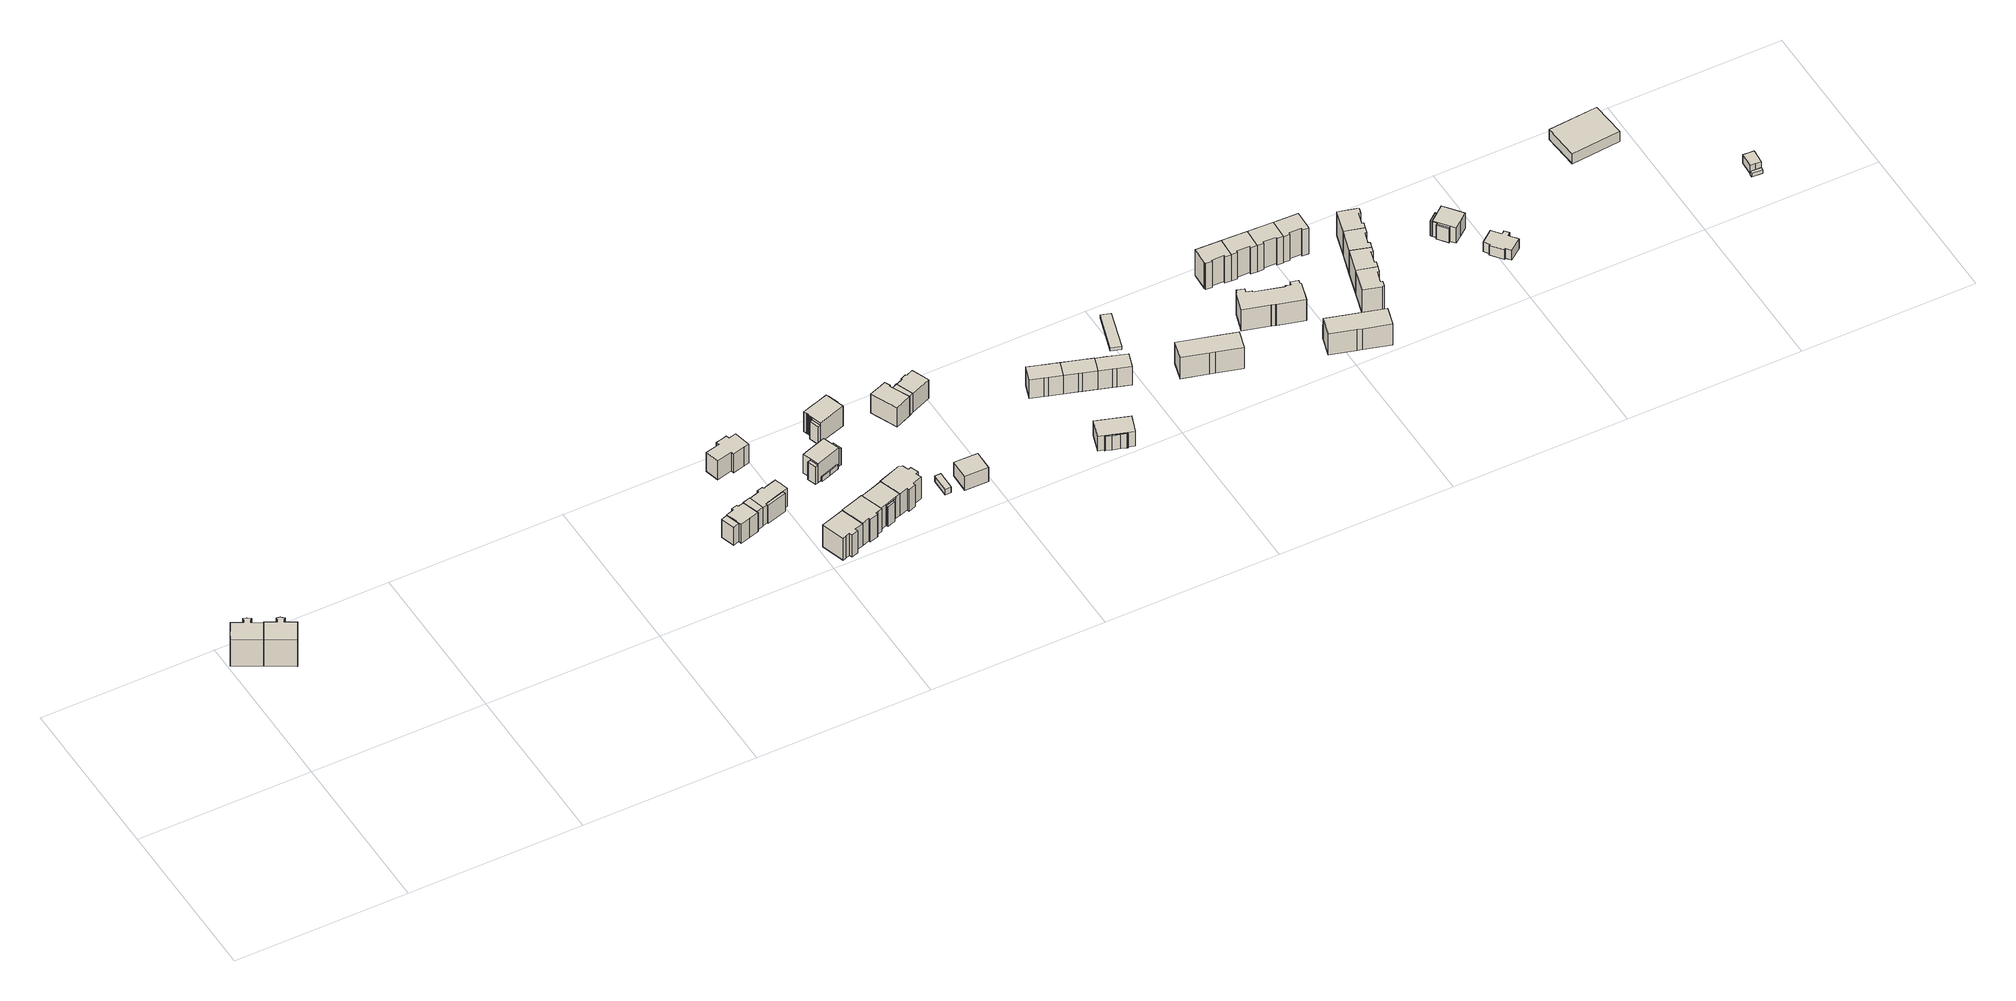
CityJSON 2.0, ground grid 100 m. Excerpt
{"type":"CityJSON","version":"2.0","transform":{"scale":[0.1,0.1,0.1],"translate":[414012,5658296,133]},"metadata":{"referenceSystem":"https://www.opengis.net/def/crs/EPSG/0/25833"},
"CityObjects":{
"building1":{"type":"Building","attributes":{"Dachtyp_tdc":"tdcFreeFormRoof","Gemeindeschluessel":14612000,"Dachneigung":1.43,"QualitaetDacherkennung":47,"Geometrietyp2DReferenz":"3000","measuredHeight":20.87,"function":"31001_9998","roofType":"5000"},"geometry":[{"type":"Solid","lod":"1","boundaries":[[[[0,1,2,3,4,5,6,7,8,9,10,11,12,13,14,15]],[[16,17,18,19,20,21,22,23,24,25,26,27,28,29,30,31]],[[15,17,16,0]],[[14,18,17,15]],[[13,19,18,14]],[[12,20,19,13]],[[11,21,20,12]],[[10,22,21,11]],[[9,23,22,10]],[[8,24,23,9]],[[7,25,24,8]],[[6,26,25,7]],[[5,27,26,6]],[[4,28,27,5]],[[3,29,28,4]],[[2,30,29,3]],[[1,31,30,2]],[[0,16,31,1]]]]}]},
"building2":{"type":"Building","attributes":{"Gemeindeschluessel":14612000,"Dachtyp_tdc":"tdcFreeFormRoof","Dachneigung":10.33,"QualitaetDacherkennung":29,"Geometrietyp2DReferenz":"3000","measuredHeight":21.63,"function":"31001_9998","roofType":"5000"},"geometry":[{"type":"Solid","lod":"1","boundaries":[[[[32,33,34,35,36,37,38,39,40,41,42,43,44]],[[45,46,47,48,49,30,29,26,50,51,52,53,54]],[[44,46,45,32]],[[43,47,46,44]],[[42,48,47,43]],[[41,49,48,42]],[[40,30,49,41]],[[39,29,30,40]],[[38,26,29,39]],[[37,50,26,38]],[[36,51,50,37]],[[35,52,51,36]],[[34,53,52,35]],[[33,54,53,34]],[[32,45,54,33]]]]}]},
"building3":{"type":"Building","attributes":{"Gemeindeschluessel":14612000,"Geometrietyp2DReferenz":"3000","function":"31001_9998","roofType":"9999"},"children":["building3-1","building3-2","building3-3"]},
"building3-1":{"type":"BuildingPart","attributes":{"Dachtyp_tdc":"tdcHipRoof","Dachneigung":38.63,"QualitaetDacherkennung":33,"Geometrietyp2DReferenz":"3000","measuredHeight":13.67,"roofType":"3200"},"parents":["building3"],"geometry":[{"type":"Solid","lod":"1","boundaries":[[[[55,56,57,58]],[[59,60,61,62]],[[58,60,59,55]],[[57,61,60,58]],[[56,62,61,57]],[[55,59,62,56]]]]}]},
"building3-2":{"type":"BuildingPart","attributes":{"Dachtyp_tdc":"tdcGableRoof","Dachneigung":40.17,"QualitaetDacherkennung":75,"Geometrietyp2DReferenz":"3000","measuredHeight":15.48,"roofType":"3100"},"parents":["building3"],"geometry":[{"type":"Solid","lod":"1","boundaries":[[[[63,64,65,66]],[[67,68,69,70]],[[66,68,67,63]],[[65,69,68,66]],[[64,70,69,65]],[[63,67,70,64]]]]}]},
"building3-3":{"type":"BuildingPart","attributes":{"Dachtyp_tdc":"tdcGableRoof","Dachneigung":40.3,"QualitaetDacherkennung":52,"Geometrietyp2DReferenz":"3000","measuredHeight":15.83,"roofType":"3100"},"parents":["building3"],"geometry":[{"type":"Solid","lod":"1","boundaries":[[[[71,72,73,74,75,76,77,78,79,80,81,82,83]],[[84,85,86,68,87,67,88,89,90,61,91,60,92]],[[83,85,84,71]],[[82,86,85,83]],[[81,68,86,82]],[[80,87,68,81]],[[79,67,87,80]],[[78,88,67,79]],[[77,89,88,78]],[[76,90,89,77]],[[75,61,90,76]],[[74,91,61,75]],[[73,60,91,74]],[[72,92,60,73]],[[71,84,92,72]]]]}]},
"building4":{"type":"Building","attributes":{"Gemeindeschluessel":14612000,"Geometrietyp2DReferenz":"3000","function":"31001_9998","roofType":"9999"},"children":["building4-1","building4-2"]},
"building4-1":{"type":"BuildingPart","attributes":{"Dachtyp_tdc":"tdcHipAndGableRoof","Dachneigung":40.16,"QualitaetDacherkennung":53,"Geometrietyp2DReferenz":"3000","measuredHeight":14.98,"roofType":"5000"},"parents":["building4"],"geometry":[{"type":"Solid","lod":"1","boundaries":[[[[93,94,95,96,97,98,99,100,101,102,103,104,105,106,107,108,109]],[[110,111,112,113,114,115,116,117,118,119,120,121,122,123,124,125,126]],[[109,111,110,93]],[[108,112,111,109]],[[107,113,112,108]],[[106,114,113,107]],[[105,115,114,106]],[[104,116,115,105]],[[103,117,116,104]],[[102,118,117,103]],[[101,119,118,102]],[[100,120,119,101]],[[99,121,120,100]],[[98,122,121,99]],[[97,123,122,98]],[[96,124,123,97]],[[95,125,124,96]],[[94,126,125,95]],[[93,110,126,94]]]]}]},
"building4-2":{"type":"BuildingPart","attributes":{"Dachtyp_tdc":"tdcFreeFormRoof","Dachneigung":75.96,"QualitaetDacherkennung":19,"Geometrietyp2DReferenz":"3000","measuredHeight":14.41,"roofType":"5000"},"parents":["building4"],"geometry":[{"type":"Solid","lod":"1","boundaries":[[[[95,94,127,128]],[[125,129,130,126]],[[128,129,125,95]],[[127,130,129,128]],[[94,126,130,127]],[[95,125,126,94]]]]}]},
"building5":{"type":"Building","attributes":{"Dachtyp_tdc":"tdcFreeFormRoof","Gemeindeschluessel":14612000,"Dachneigung":41.28,"QualitaetDacherkennung":64,"Geometrietyp2DReferenz":"3000","measuredHeight":15.31,"function":"31001_9998","roofType":"5000"},"geometry":[{"type":"Solid","lod":"1","boundaries":[[[[131,132,133,134,135,136,137,138,139,140,141,142]],[[143,144,145,146,147,148,149,150,151,152,153,154]],[[142,144,143,131]],[[141,145,144,142]],[[140,146,145,141]],[[139,147,146,140]],[[138,148,147,139]],[[137,149,148,138]],[[136,150,149,137]],[[135,151,150,136]],[[134,152,151,135]],[[133,153,152,134]],[[132,154,153,133]],[[131,143,154,132]]]]}]},
"building6":{"type":"Building","attributes":{"Dachtyp_tdc":"tdcFreeFormRoof","Gemeindeschluessel":14612000,"Dachneigung":29.14,"QualitaetDacherkennung":58,"Geometrietyp2DReferenz":"3000","measuredHeight":17.86,"function":"31001_9998","roofType":"5000"},"geometry":[{"type":"Solid","lod":"1","boundaries":[[[[155,156,157,158,159,160,161,162,163,164]],[[165,166,167,168,169,170,171,172,173,174]],[[164,166,165,155]],[[163,167,166,164]],[[162,168,167,163]],[[161,169,168,162]],[[160,170,169,161]],[[159,171,170,160]],[[158,172,171,159]],[[157,173,172,158]],[[156,174,173,157]],[[155,165,174,156]]]]}]},
"building7":{"type":"Building","attributes":{"Dachtyp_tdc":"tdcFreeFormRoof","Gemeindeschluessel":14612000,"Dachneigung":3.54,"QualitaetDacherkennung":44,"Geometrietyp2DReferenz":"3000","measuredHeight":17.5,"function":"31001_9998","roofType":"5000"},"geometry":[{"type":"Solid","lod":"1","boundaries":[[[[175,176,177,178,179,180,181,182,183,184,185,186,187]],[[188,189,190,191,192,193,194,195,196,197,198,199,200]],[[187,189,188,175]],[[186,190,189,187]],[[185,191,190,186]],[[184,192,191,185]],[[183,193,192,184]],[[182,194,193,183]],[[181,195,194,182]],[[180,196,195,181]],[[179,197,196,180]],[[178,198,197,179]],[[177,199,198,178]],[[176,200,199,177]],[[175,188,200,176]]]]}]},
"building8":{"type":"Building","attributes":{"Gemeindeschluessel":14612000,"Geometrietyp2DReferenz":"3000","function":"31001_9998","roofType":"9999"},"children":["building8-1","building8-2"]},
"building8-1":{"type":"BuildingPart","attributes":{"Dachtyp_tdc":"tdcPolyFlatRoof","Dachneigung":22.43,"QualitaetDacherkennung":45,"Geometrietyp2DReferenz":"3000","measuredHeight":14.14,"roofType":"2100"},"parents":["building8"],"geometry":[{"type":"Solid","lod":"1","boundaries":[[[[201,202,203,204,205,206]],[[207,208,209,210,211,212]],[[205,208,207,206]],[[204,209,208,205]],[[203,210,209,204]],[[202,211,210,203]],[[201,212,211,202]],[[206,207,212,201]]]]}]},
"building8-2":{"type":"BuildingPart","attributes":{"Dachtyp_tdc":"tdcGableRoof","Dachneigung":31.18,"QualitaetDacherkennung":69,"Geometrietyp2DReferenz":"3000","measuredHeight":17.02,"roofType":"3100"},"parents":["building8"],"geometry":[{"type":"Solid","lod":"1","boundaries":[[[[213,214,215,216,217,218,219,220,221,222]],[[208,207,223,224,225,226,227,228,229,209]],[[222,207,208,213]],[[221,223,207,222]],[[220,224,223,221]],[[219,225,224,220]],[[218,226,225,219]],[[217,227,226,218]],[[216,228,227,217]],[[215,229,228,216]],[[214,209,229,215]],[[213,208,209,214]]]]}]},
"building9":{"type":"Building","attributes":{"Gemeindeschluessel":14612000,"Geometrietyp2DReferenz":"3000","function":"31001_9998","roofType":"9999"},"children":["building9-1","building9-2","building9-3","building9-4","building9-5"]},
"building9-1":{"type":"BuildingPart","attributes":{"Dachtyp_tdc":"tdcHipRoof","Dachneigung":39.83,"QualitaetDacherkennung":66,"Geometrietyp2DReferenz":"3000","measuredHeight":15.08,"roofType":"3200"},"parents":["building9"],"geometry":[{"type":"Solid","lod":"1","boundaries":[[[[230,231,232,233,234,235,236,237,238]],[[239,240,241,242,243,244,245,246,247]],[[238,240,239,230]],[[237,241,240,238]],[[236,242,241,237]],[[235,243,242,236]],[[234,244,243,235]],[[233,245,244,234]],[[232,246,245,233]],[[231,247,246,232]],[[230,239,247,231]]]]}]},
"building9-2":{"type":"BuildingPart","attributes":{"Dachtyp_tdc":"tdcGableRoof","Dachneigung":37.74,"QualitaetDacherkennung":43,"Geometrietyp2DReferenz":"3000","measuredHeight":12.99,"roofType":"3100"},"parents":["building9"],"geometry":[{"type":"Solid","lod":"1","boundaries":[[[[248,249,250,251,252,253]],[[254,242,255,256,257,243]],[[253,242,254,248]],[[252,255,242,253]],[[251,256,255,252]],[[250,257,256,251]],[[249,243,257,250]],[[248,254,243,249]]]]}]},
"building9-3":{"type":"BuildingPart","attributes":{"Dachtyp_tdc":"tdcFreeFormRoof","Dachneigung":72.85,"QualitaetDacherkennung":16,"Geometrietyp2DReferenz":"3000","measuredHeight":11.17,"roofType":"5000"},"parents":["building9"],"geometry":[{"type":"Solid","lod":"1","boundaries":[[[[258,259,260,261,262]],[[263,264,265,239,247]],[[262,263,247,258]],[[261,264,263,262]],[[260,265,264,261]],[[259,239,265,260]],[[258,247,239,259]]]]}]},
"building9-4":{"type":"BuildingPart","attributes":{"Dachtyp_tdc":"tdcPolyFlatRoof","Dachneigung":0,"QualitaetDacherkennung":0,"Geometrietyp2DReferenz":"3000","measuredHeight":3.04,"roofType":"9999"},"parents":["building9"],"geometry":[{"type":"Solid","lod":"1","boundaries":[[[[266,267,268,269,270,271]],[[243,272,273,274,275,276]],[[271,243,276,266]],[[270,272,243,271]],[[269,273,272,270]],[[268,274,273,269]],[[267,275,274,268]],[[266,276,275,267]]]]}]},
"building9-5":{"type":"BuildingPart","attributes":{"Dachtyp_tdc":"tdcPolyFlatRoof","Dachneigung":38.63,"QualitaetDacherkennung":34,"Geometrietyp2DReferenz":"3000","measuredHeight":13.8,"roofType":"2100"},"parents":["building9"],"geometry":[{"type":"Solid","lod":"1","boundaries":[[[[277,278,279,280,281]],[[282,245,244,276,283]],[[281,245,282,277]],[[280,244,245,281]],[[279,276,244,280]],[[278,283,276,279]],[[277,282,283,278]]]]}]},
"building10":{"type":"Building","attributes":{"Dachtyp_tdc":"tdcFreeFormRoof","Gemeindeschluessel":14612000,"Dachneigung":30.79,"QualitaetDacherkennung":54,"Geometrietyp2DReferenz":"3000","measuredHeight":17.57,"function":"31001_9998","roofType":"5000"},"geometry":[{"type":"Solid","lod":"1","boundaries":[[[[284,285,286,287,288,289,290,291,292,293,294,295,296,297]],[[298,299,300,301,302,303,304,305,306,307,308,309,310,311]],[[297,299,298,284]],[[296,300,299,297]],[[295,301,300,296]],[[294,302,301,295]],[[293,303,302,294]],[[292,304,303,293]],[[291,305,304,292]],[[290,306,305,291]],[[289,307,306,290]],[[288,308,307,289]],[[287,309,308,288]],[[286,310,309,287]],[[285,311,310,286]],[[284,298,311,285]]]]}]},
"building11":{"type":"Building","attributes":{"Gemeindeschluessel":14612000,"Geometrietyp2DReferenz":"3000","function":"31001_9998","roofType":"9999"},"children":["building11-1","building11-2","building11-3"]},
"building11-1":{"type":"BuildingPart","attributes":{"Dachtyp_tdc":"tdcHipRoof","Dachneigung":40.95,"QualitaetDacherkennung":62,"Geometrietyp2DReferenz":"3000","measuredHeight":16.33,"roofType":"3200"},"parents":["building11"],"geometry":[{"type":"Solid","lod":"1","boundaries":[[[[312,313,314,315,316,317,318,319,320,321,322,323,324,325,326]],[[327,328,329,330,331,332,333,334,335,336,337,338,339,340,341]],[[325,328,327,326]],[[324,329,328,325]],[[323,330,329,324]],[[322,331,330,323]],[[321,332,331,322]],[[320,333,332,321]],[[319,334,333,320]],[[318,335,334,319]],[[317,336,335,318]],[[316,337,336,317]],[[315,338,337,316]],[[314,339,338,315]],[[313,340,339,314]],[[312,341,340,313]],[[326,327,341,312]]]]}]},
"building11-2":{"type":"BuildingPart","attributes":{"Dachtyp_tdc":"tdcPolyFlatRoof","Dachneigung":38.56,"QualitaetDacherkennung":38,"Geometrietyp2DReferenz":"3000","measuredHeight":12.92,"roofType":"2100"},"parents":["building11"],"geometry":[{"type":"Solid","lod":"1","boundaries":[[[[342,343,344,345,346]],[[347,348,349,331,330]],[[346,348,347,342]],[[345,349,348,346]],[[344,331,349,345]],[[343,330,331,344]],[[342,347,330,343]]]]}]},
"building11-3":{"type":"BuildingPart","attributes":{"Dachtyp_tdc":"tdcFreeFormRoof","Dachneigung":59.11,"QualitaetDacherkennung":22,"Geometrietyp2DReferenz":"3000","measuredHeight":13.01,"roofType":"5000"},"parents":["building11"],"geometry":[{"type":"Solid","lod":"1","boundaries":[[[[350,351,352,353]],[[354,355,328,327]],[[353,355,354,350]],[[352,328,355,353]],[[351,327,328,352]],[[350,354,327,351]]]]}]},
"building12":{"type":"Building","attributes":{"Dachtyp_tdc":"tdcPolyFlatRoof","Gemeindeschluessel":14612000,"Dachneigung":3.14,"QualitaetDacherkennung":86,"Geometrietyp2DReferenz":"3000","measuredHeight":4.08,"function":"31001_9998","roofType":"2100"},"geometry":[{"type":"Solid","lod":"1","boundaries":[[[[356,357,358,359]],[[360,361,362,363]],[[359,361,360,356]],[[358,362,361,359]],[[357,363,362,358]],[[356,360,363,357]]]]}]},
"building13":{"type":"Building","attributes":{"Dachtyp_tdc":"tdcHipAndGableRoof","Gemeindeschluessel":14612000,"Dachneigung":30.32,"QualitaetDacherkennung":52,"Geometrietyp2DReferenz":"3000","measuredHeight":11.58,"function":"31001_9998","roofType":"5000"},"geometry":[{"type":"Solid","lod":"1","boundaries":[[[[364,365,366,367]],[[368,369,370,371]],[[367,369,368,364]],[[366,370,369,367]],[[365,371,370,366]],[[364,368,371,365]]]]}]},
"building14":{"type":"Building","attributes":{"Gemeindeschluessel":14612000,"Geometrietyp2DReferenz":"3000","function":"31001_9998","roofType":"9999"},"children":["building14-1","building14-2"]},
"building14-1":{"type":"BuildingPart","attributes":{"Dachtyp_tdc":"tdcHipAndGableRoof","Dachneigung":44.22,"QualitaetDacherkennung":65,"Geometrietyp2DReferenz":"3000","measuredHeight":16.03,"roofType":"5000"},"parents":["building14"],"geometry":[{"type":"Solid","lod":"1","boundaries":[[[[372,373,374,375,376,377,378,379,380]],[[381,382,383,384,385,386,387,388,389]],[[380,382,381,372]],[[379,383,382,380]],[[378,384,383,379]],[[377,385,384,378]],[[376,386,385,377]],[[375,387,386,376]],[[374,388,387,375]],[[373,389,388,374]],[[372,381,389,373]]]]}]},
"building14-2":{"type":"BuildingPart","attributes":{"Dachtyp_tdc":"tdcGableRoof","Dachneigung":44.18,"QualitaetDacherkennung":65,"Geometrietyp2DReferenz":"3000","measuredHeight":16.02,"roofType":"3100"},"parents":["building14"],"geometry":[{"type":"Solid","lod":"1","boundaries":[[[[377,376,390,391]],[[385,392,393,386]],[[391,392,385,377]],[[390,393,392,391]],[[376,386,393,390]],[[377,385,386,376]]]]}]},
"building15":{"type":"Building","attributes":{"Dachtyp_tdc":"tdcGableRoof","Gemeindeschluessel":14612000,"Dachneigung":44.19,"QualitaetDacherkennung":74,"Geometrietyp2DReferenz":"3000","measuredHeight":16.02,"function":"31001_9998","roofType":"3100"},"geometry":[{"type":"Solid","lod":"1","boundaries":[[[[394,395,396,397,398,399,400,401,402,403,404]],[[405,392,406,407,408,409,410,411,412,413,393]],[[404,392,405,394]],[[403,406,392,404]],[[402,407,406,403]],[[401,408,407,402]],[[400,409,408,401]],[[399,410,409,400]],[[398,411,410,399]],[[397,412,411,398]],[[396,413,412,397]],[[395,393,413,396]],[[394,405,393,395]]]]}]},
"building16":{"type":"Building","attributes":{"Gemeindeschluessel":14612000,"Geometrietyp2DReferenz":"3000","function":"31001_9998","roofType":"9999"},"children":["building16-1","building16-2"]},
"building16-1":{"type":"BuildingPart","attributes":{"Dachtyp_tdc":"tdcGableRoof","Dachneigung":22.39,"QualitaetDacherkennung":11,"Geometrietyp2DReferenz":"3000","measuredHeight":11.38,"roofType":"3100"},"parents":["building16"],"geometry":[{"type":"Solid","lod":"1","boundaries":[[[[414,415,416,417,418,419,420,421]],[[422,423,424,425,426,427,428,429]],[[421,423,422,414]],[[420,424,423,421]],[[419,425,424,420]],[[418,426,425,419]],[[417,427,426,418]],[[416,428,427,417]],[[415,429,428,416]],[[414,422,429,415]]]]}]},
"building16-2":{"type":"BuildingPart","attributes":{"Dachtyp_tdc":"tdcFreeFormRoof","Dachneigung":42.55,"QualitaetDacherkennung":51,"Geometrietyp2DReferenz":"3000","measuredHeight":12.83,"roofType":"5000"},"parents":["building16"],"geometry":[{"type":"Solid","lod":"1","boundaries":[[[[430,431,432,433,434,435,436]],[[422,437,438,439,440,441,423]],[[436,437,422,430]],[[435,438,437,436]],[[434,439,438,435]],[[433,440,439,434]],[[432,441,440,433]],[[431,423,441,432]],[[430,422,423,431]]]]}]},
"building17":{"type":"Building","attributes":{"Gemeindeschluessel":14612000,"Geometrietyp2DReferenz":"3000","function":"31001_9998","roofType":"9999"},"children":["building17-1","building17-2"]},
"building17-1":{"type":"BuildingPart","attributes":{"Dachtyp_tdc":"tdcPolyFlatRoof","Dachneigung":49,"QualitaetDacherkennung":34,"Geometrietyp2DReferenz":"3000","measuredHeight":11.36,"roofType":"2100"},"parents":["building17"],"geometry":[{"type":"Solid","lod":"1","boundaries":[[[[442,443,444,445]],[[446,447,448,449]],[[445,447,446,442]],[[444,448,447,445]],[[443,449,448,444]],[[442,446,449,443]]]]}]},
"building17-2":{"type":"BuildingPart","attributes":{"Dachtyp_tdc":"tdcHipAndGableRoof","Dachneigung":36.97,"QualitaetDacherkennung":77,"Geometrietyp2DReferenz":"3000","measuredHeight":14.75,"roofType":"5000"},"parents":["building17"],"geometry":[{"type":"Solid","lod":"1","boundaries":[[[[450,451,452,453,454,455,456,457,458,459]],[[460,461,462,463,464,465,466,467,446,449]],[[459,461,460,450]],[[458,462,461,459]],[[457,463,462,458]],[[456,464,463,457]],[[455,465,464,456]],[[454,466,465,455]],[[453,467,466,454]],[[452,446,467,453]],[[451,449,446,452]],[[450,460,449,451]]]]}]},
"building18":{"type":"Building","attributes":{"Gemeindeschluessel":14612000,"Geometrietyp2DReferenz":"3000","function":"31001_9998","roofType":"9999"},"children":["building18-1","building18-2"]},
"building18-1":{"type":"BuildingPart","attributes":{"Dachtyp_tdc":"tdcGableRoof","Dachneigung":37.06,"QualitaetDacherkennung":79,"Geometrietyp2DReferenz":"3000","measuredHeight":14.6,"roofType":"3100"},"parents":["building18"],"geometry":[{"type":"Solid","lod":"1","boundaries":[[[[468,469,470,471,472,473,474,475,459,458,457]],[[476,477,478,479,480,481,482,483,484,485,486]],[[457,477,476,468]],[[458,478,477,457]],[[459,479,478,458]],[[475,480,479,459]],[[474,481,480,475]],[[473,482,481,474]],[[472,483,482,473]],[[471,484,483,472]],[[470,485,484,471]],[[469,486,485,470]],[[468,476,486,469]]]]}]},
"building18-2":{"type":"BuildingPart","attributes":{"Dachtyp_tdc":"tdcPolyFlatRoof","Dachneigung":53.99,"QualitaetDacherkennung":36,"Geometrietyp2DReferenz":"3000","measuredHeight":11.24,"roofType":"2100"},"parents":["building18"],"geometry":[{"type":"Solid","lod":"1","boundaries":[[[[487,488,489,490]],[[480,491,492,481]],[[490,491,480,487]],[[489,492,491,490]],[[488,481,492,489]],[[487,480,481,488]]]]}]},
"building19":{"type":"Building","attributes":{"Gemeindeschluessel":14612000,"Geometrietyp2DReferenz":"3000","function":"31001_9998","roofType":"9999"},"children":["building19-1","building19-2"]},
"building19-1":{"type":"BuildingPart","attributes":{"Dachtyp_tdc":"tdcFreeFormRoof","Dachneigung":61.97,"QualitaetDacherkennung":13,"Geometrietyp2DReferenz":"3000","measuredHeight":11.02,"roofType":"5000"},"parents":["building19"],"geometry":[{"type":"Solid","lod":"1","boundaries":[[[[493,494,495,496]],[[497,498,499,500]],[[496,498,497,493]],[[495,499,498,496]],[[494,500,499,495]],[[493,497,500,494]]]]}]},
"building19-2":{"type":"BuildingPart","attributes":{"Dachtyp_tdc":"tdcHipAndGableRoof","Dachneigung":36.85,"QualitaetDacherkennung":80,"Geometrietyp2DReferenz":"3000","measuredHeight":14.6,"roofType":"5000"},"parents":["building19"],"geometry":[{"type":"Solid","lod":"1","boundaries":[[[[501,502,503,504,505,506,507,508,509]],[[485,510,483,500,499,511,512,513,514]],[[509,510,485,501]],[[508,483,510,509]],[[507,500,483,508]],[[506,499,500,507]],[[505,511,499,506]],[[504,512,511,505]],[[503,513,512,504]],[[502,514,513,503]],[[501,485,514,502]]]]}]},
"building20":{"type":"Building","attributes":{"Dachtyp_tdc":"tdcPolyFlatRoof","Gemeindeschluessel":14612000,"Dachneigung":2.75,"QualitaetDacherkennung":44,"Geometrietyp2DReferenz":"3000","measuredHeight":2.29,"function":"31001_2463","roofType":"2100"},"geometry":[{"type":"Solid","lod":"1","boundaries":[[[[515,516,517,518]],[[519,520,521,522]],[[518,520,519,515]],[[517,521,520,518]],[[516,522,521,517]],[[515,519,522,516]]]]}]},
"building21":{"type":"Building","attributes":{"Gemeindeschluessel":14612000,"Geometrietyp2DReferenz":"3000","function":"31001_9998","roofType":"9999"},"children":["building21-1","building21-2","building21-3","building21-4"]},
"building21-1":{"type":"BuildingPart","attributes":{"Dachtyp_tdc":"tdcHipRoof","Dachneigung":45.8,"QualitaetDacherkennung":70,"Geometrietyp2DReferenz":"3000","measuredHeight":17.86,"roofType":"3200"},"parents":["building21"],"geometry":[{"type":"Solid","lod":"1","boundaries":[[[[523,524,525,526,527,528,529,530]],[[531,532,533,534,535,536,537,538]],[[530,532,531,523]],[[529,533,532,530]],[[528,534,533,529]],[[527,535,534,528]],[[526,536,535,527]],[[525,537,536,526]],[[524,538,537,525]],[[523,531,538,524]]]]}]},
"building21-2":{"type":"BuildingPart","attributes":{"Dachtyp_tdc":"tdcPolyFlatRoof","Dachneigung":14.43,"QualitaetDacherkennung":35,"Geometrietyp2DReferenz":"3000","measuredHeight":11.01,"roofType":"2100"},"parents":["building21"],"geometry":[{"type":"Solid","lod":"1","boundaries":[[[[539,540,541,542]],[[543,544,545,546]],[[542,544,543,539]],[[541,545,544,542]],[[540,546,545,541]],[[539,543,546,540]]]]}]},
"building21-3":{"type":"BuildingPart","attributes":{"Dachtyp_tdc":"tdcFreeFormRoof","Dachneigung":23.33,"QualitaetDacherkennung":11,"Geometrietyp2DReferenz":"3000","measuredHeight":12.37,"roofType":"5000"},"parents":["building21"],"geometry":[{"type":"Solid","lod":"1","boundaries":[[[[547,548,549,550,551,552]],[[544,543,553,535,534,554]],[[551,543,544,552]],[[550,553,543,551]],[[549,535,553,550]],[[548,534,535,549]],[[547,554,534,548]],[[552,544,554,547]]]]}]},
"building21-4":{"type":"BuildingPart","attributes":{"Dachtyp_tdc":"tdcPolyFlatRoof","Dachneigung":35.18,"QualitaetDacherkennung":33,"Geometrietyp2DReferenz":"3000","measuredHeight":12.4,"roofType":"2100"},"parents":["building21"],"geometry":[{"type":"Solid","lod":"1","boundaries":[[[[555,556,557,558,559,560,561,562]],[[532,563,564,565,566,567,568,533]],[[562,563,532,555]],[[561,564,563,562]],[[560,565,564,561]],[[559,566,565,560]],[[558,567,566,559]],[[557,568,567,558]],[[556,533,568,557]],[[555,532,533,556]]]]}]},
"building22":{"type":"Building","attributes":{"Dachtyp_tdc":"tdcPolyFlatRoof","Gemeindeschluessel":14612000,"Dachneigung":2.85,"QualitaetDacherkennung":55,"Geometrietyp2DReferenz":"3000","measuredHeight":18.57,"function":"31001_9998","roofType":"2100"},"geometry":[{"type":"Solid","lod":"1","boundaries":[[[[569,570,571,572,573,574,575,576,577,578,579,580]],[[581,582,583,584,585,586,587,588,589,590,591,592]],[[580,582,581,569]],[[579,583,582,580]],[[578,584,583,579]],[[577,585,584,578]],[[576,586,585,577]],[[575,587,586,576]],[[574,588,587,575]],[[573,589,588,574]],[[572,590,589,573]],[[571,591,590,572]],[[570,592,591,571]],[[569,581,592,570]]]]}]},
"building23":{"type":"Building","attributes":{"Dachtyp_tdc":"tdcFreeFormRoof","Gemeindeschluessel":14612000,"Dachneigung":52.21,"QualitaetDacherkennung":18,"Geometrietyp2DReferenz":"3000","measuredHeight":18.33,"function":"31001_9998","roofType":"5000"},"geometry":[{"type":"Solid","lod":"1","boundaries":[[[[593,594,595,596,597,598,599,600,601,602,603,604,605,606,607,608,609,610,611,612]],[[613,614,615,616,617,618,619,620,621,622,623,624,625,626,627,628,629,630,631,632]],[[612,614,613,593]],[[611,615,614,612]],[[610,616,615,611]],[[609,617,616,610]],[[608,618,617,609]],[[607,619,618,608]],[[606,620,619,607]],[[605,621,620,606]],[[604,622,621,605]],[[603,623,622,604]],[[602,624,623,603]],[[601,625,624,602]],[[600,626,625,601]],[[599,627,626,600]],[[598,628,627,599]],[[597,629,628,598]],[[596,630,629,597]],[[595,631,630,596]],[[594,632,631,595]],[[593,613,632,594]]]]}]},
"building24":{"type":"Building","attributes":{"Dachtyp_tdc":"tdcPolyFlatRoof","Gemeindeschluessel":14612000,"Dachneigung":2.94,"QualitaetDacherkennung":62,"Geometrietyp2DReferenz":"3000","measuredHeight":18.6,"function":"31001_9998","roofType":"2100"},"geometry":[{"type":"Solid","lod":"1","boundaries":[[[[633,634,635,636,637,638,639,640,641,642]],[[643,644,645,646,647,648,649,650,651,652]],[[642,644,643,633]],[[641,645,644,642]],[[640,646,645,641]],[[639,647,646,640]],[[638,648,647,639]],[[637,649,648,638]],[[636,650,649,637]],[[635,651,650,636]],[[634,652,651,635]],[[633,643,652,634]]]]}]},
"building25":{"type":"Building","attributes":{"Gemeindeschluessel":14612000,"Geometrietyp2DReferenz":"3000","function":"31001_9998","roofType":"9999"},"children":["building25-1","building25-2","building25-3"]},
"building25-1":{"type":"BuildingPart","attributes":{"Dachtyp_tdc":"tdcHipRoof","Dachneigung":48.74,"QualitaetDacherkennung":72,"Geometrietyp2DReferenz":"3000","measuredHeight":17.8,"roofType":"3200"},"parents":["building25"],"geometry":[{"type":"Solid","lod":"1","boundaries":[[[[653,654,655,656,657,658,659,660]],[[661,662,663,664,665,666,667,668]],[[660,662,661,653]],[[659,663,662,660]],[[658,664,663,659]],[[657,665,664,658]],[[656,666,665,657]],[[655,667,666,656]],[[654,668,667,655]],[[653,661,668,654]]]]}]},
"building25-2":{"type":"BuildingPart","attributes":{"Dachtyp_tdc":"tdcFreeFormRoof","Dachneigung":50.6,"QualitaetDacherkennung":8,"Geometrietyp2DReferenz":"3000","measuredHeight":12.15,"roofType":"5000"},"parents":["building25"],"geometry":[{"type":"Solid","lod":"1","boundaries":[[[[669,670,671,672,673,674,675,676]],[[677,678,679,680,681,682,664,663]],[[676,678,677,669]],[[675,679,678,676]],[[674,680,679,675]],[[673,681,680,674]],[[672,682,681,673]],[[671,664,682,672]],[[670,663,664,671]],[[669,677,663,670]]]]}]},
"building25-3":{"type":"BuildingPart","attributes":{"Dachtyp_tdc":"tdcFreeFormRoof","Dachneigung":66.6,"QualitaetDacherkennung":22,"Geometrietyp2DReferenz":"3000","measuredHeight":10.73,"roofType":"5000"},"parents":["building25"],"geometry":[{"type":"Solid","lod":"1","boundaries":[[[[683,684,685,686,687,688,689,690]],[[662,661,691,692,693,694,695,696]],[[690,661,662,683]],[[689,691,661,690]],[[688,692,691,689]],[[687,693,692,688]],[[686,694,693,687]],[[685,695,694,686]],[[684,696,695,685]],[[683,662,696,684]]]]}]},
"building26":{"type":"Building","attributes":{"Dachtyp_tdc":"tdcPolyFlatRoof","Gemeindeschluessel":14612000,"Dachneigung":2.92,"QualitaetDacherkennung":63,"Geometrietyp2DReferenz":"3000","measuredHeight":18.6,"function":"31001_9998","roofType":"2100"},"geometry":[{"type":"Solid","lod":"1","boundaries":[[[[697,698,699,700,701,635,634,633,702,703]],[[704,705,706,643,652,651,707,708,709,710]],[[703,705,704,697]],[[702,706,705,703]],[[633,643,706,702]],[[634,652,643,633]],[[635,651,652,634]],[[701,707,651,635]],[[700,708,707,701]],[[699,709,708,700]],[[698,710,709,699]],[[697,704,710,698]]]]}]},
"building27":{"type":"Building","attributes":{"Dachtyp_tdc":"tdcPolyFlatRoof","Gemeindeschluessel":14612000,"Dachneigung":2.96,"QualitaetDacherkennung":57,"Geometrietyp2DReferenz":"3000","measuredHeight":18.59,"function":"31001_9998","roofType":"2100"},"geometry":[{"type":"Solid","lod":"1","boundaries":[[[[711,712,713,714,715,716,717,718,719,720,721]],[[722,723,724,725,726,727,728,729,730,731,732]],[[721,723,722,711]],[[720,724,723,721]],[[719,725,724,720]],[[718,726,725,719]],[[717,727,726,718]],[[716,728,727,717]],[[715,729,728,716]],[[714,730,729,715]],[[713,731,730,714]],[[712,732,731,713]],[[711,722,732,712]]]]}]},
"building28":{"type":"Building","attributes":{"Dachtyp_tdc":"tdcPolyFlatRoof","Gemeindeschluessel":14612000,"Dachneigung":0,"QualitaetDacherkennung":74,"Geometrietyp2DReferenz":"3000","measuredHeight":16.59,"function":"31001_9998","roofType":"1000"},"geometry":[{"type":"Solid","lod":"1","boundaries":[[[[733,734,735,736,737,738,739,740,741,742,743]],[[744,745,746,747,748,749,750,751,752,753,754]],[[743,745,744,733]],[[742,746,745,743]],[[741,747,746,742]],[[740,748,747,741]],[[739,749,748,740]],[[738,750,749,739]],[[737,751,750,738]],[[736,752,751,737]],[[735,753,752,736]],[[734,754,753,735]],[[733,744,754,734]]]]}]},
"building29":{"type":"Building","attributes":{"Dachtyp_tdc":"tdcPolyFlatRoof","Gemeindeschluessel":14612000,"Dachneigung":0,"QualitaetDacherkennung":79,"Geometrietyp2DReferenz":"3000","measuredHeight":16.67,"function":"31001_9998","roofType":"1000"},"geometry":[{"type":"Solid","lod":"1","boundaries":[[[[755,756,757,735,734,733,758,759,760,761]],[[762,763,764,765,766,767,768,769,770,771]],[[761,763,762,755]],[[760,764,763,761]],[[759,765,764,760]],[[758,766,765,759]],[[733,767,766,758]],[[734,768,767,733]],[[735,769,768,734]],[[757,770,769,735]],[[756,771,770,757]],[[755,762,771,756]]]]}]},
"building30":{"type":"Building","attributes":{"Dachtyp_tdc":"tdcPolyFlatRoof","Gemeindeschluessel":14612000,"Dachneigung":0,"QualitaetDacherkennung":76,"Geometrietyp2DReferenz":"3000","measuredHeight":16.66,"function":"31001_9998","roofType":"1000"},"geometry":[{"type":"Solid","lod":"1","boundaries":[[[[757,756,755,772,773,774,775,776,777,778]],[[770,779,780,781,782,783,784,785,762,771]],[[778,779,770,757]],[[777,780,779,778]],[[776,781,780,777]],[[775,782,781,776]],[[774,783,782,775]],[[773,784,783,774]],[[772,785,784,773]],[[755,762,785,772]],[[756,771,762,755]],[[757,770,771,756]]]]}]},
"building31":{"type":"Building","attributes":{"Dachtyp_tdc":"tdcPolyFlatRoof","Gemeindeschluessel":14612000,"Dachneigung":0,"QualitaetDacherkennung":70,"Geometrietyp2DReferenz":"3000","measuredHeight":16.68,"function":"31001_9998","roofType":"1000"},"geometry":[{"type":"Solid","lod":"1","boundaries":[[[[776,786,787,788,789,790,791,792,778,777]],[[781,780,779,793,794,795,796,797,798,799]],[[777,780,781,776]],[[778,779,780,777]],[[792,793,779,778]],[[791,794,793,792]],[[790,795,794,791]],[[789,796,795,790]],[[788,797,796,789]],[[787,798,797,788]],[[786,799,798,787]],[[776,781,799,786]]]]}]},
"building32":{"type":"Building","attributes":{"Gemeindeschluessel":14612000,"Geometrietyp2DReferenz":"3000","function":"31001_9998","roofType":"9999"},"children":["building32-1","building32-2","building32-3"]},
"building32-1":{"type":"BuildingPart","attributes":{"Dachtyp_tdc":"tdcFreeFormRoof","Dachneigung":40.03,"QualitaetDacherkennung":11,"Geometrietyp2DReferenz":"3000","measuredHeight":11.75,"roofType":"5000"},"parents":["building32"],"geometry":[{"type":"MultiSurface","lod":"1","boundaries":[[[800,801,802,803,804,803]],[[805,806,807,806,808,809]],[[803,806,805,800]],[[804,807,806,803]],[[802,808,806,803]],[[801,809,808,802]],[[800,805,809,801]]]}]},
"building32-2":{"type":"BuildingPart","attributes":{"Dachtyp_tdc":"tdcGableRoof","Dachneigung":38.17,"QualitaetDacherkennung":64,"Geometrietyp2DReferenz":"3000","measuredHeight":13.02,"roofType":"3100"},"parents":["building32"],"geometry":[{"type":"Solid","lod":"1","boundaries":[[[[810,811,812,813,814,815,816,817,818,819]],[[806,820,805,821,822,823,824,825,826,827]],[[819,806,827,810]],[[818,820,806,819]],[[817,805,820,818]],[[816,821,805,817]],[[815,822,821,816]],[[814,823,822,815]],[[813,824,823,814]],[[812,825,824,813]],[[811,826,825,812]],[[810,827,826,811]]]]}]},
"building32-3":{"type":"BuildingPart","attributes":{"Dachtyp_tdc":"tdcGableRoof","Dachneigung":44.03,"QualitaetDacherkennung":43,"Geometrietyp2DReferenz":"3000","measuredHeight":11.59,"roofType":"3100"},"parents":["building32"],"geometry":[{"type":"Solid","lod":"1","boundaries":[[[[828,829,830,831]],[[827,832,833,807]],[[831,832,827,828]],[[830,833,832,831]],[[829,807,833,830]],[[828,827,807,829]]]]}]},
"building33":{"type":"Building","attributes":{"Dachtyp_tdc":"tdcFreeFormRoof","Gemeindeschluessel":14612000,"Dachneigung":29.13,"QualitaetDacherkennung":66,"Geometrietyp2DReferenz":"3000","measuredHeight":8.05,"function":"31001_9998","roofType":"5000"},"geometry":[{"type":"Solid","lod":"1","boundaries":[[[[834,835,836,837,838,839,840,841,842,843,844,845,846,847,848,849]],[[850,851,852,853,854,855,856,857,858,859,860,861,862,863,864,865]],[[849,851,850,834]],[[848,852,851,849]],[[847,853,852,848]],[[846,854,853,847]],[[845,855,854,846]],[[844,856,855,845]],[[843,857,856,844]],[[842,858,857,843]],[[841,859,858,842]],[[840,860,859,841]],[[839,861,860,840]],[[838,862,861,839]],[[837,863,862,838]],[[836,864,863,837]],[[835,865,864,836]],[[834,850,865,835]]]]}]},
"building34":{"type":"Building","attributes":{"Dachtyp_tdc":"tdcPolyFlatRoof","Gemeindeschluessel":14612000,"Dachneigung":0,"QualitaetDacherkennung":82,"Geometrietyp2DReferenz":"3000","measuredHeight":6.97,"function":"31001_9998","roofType":"1000"},"geometry":[{"type":"Solid","lod":"1","boundaries":[[[[866,867,868,869]],[[870,871,872,873]],[[869,871,870,866]],[[868,872,871,869]],[[867,873,872,868]],[[866,870,873,867]]]]}]},
"building35":{"type":"Building","attributes":{"Dachtyp_tdc":"tdcFreeFormRoof","Gemeindeschluessel":14612000,"Dachneigung":27.25,"QualitaetDacherkennung":27,"Geometrietyp2DReferenz":"3000","measuredHeight":2.51,"function":"31001_9998","roofType":"5000"},"geometry":[{"type":"Solid","lod":"1","boundaries":[[[[874,875,876,877]],[[878,879,880,881]],[[877,879,878,874]],[[876,880,879,877]],[[875,881,880,876]],[[874,878,881,875]]]]}]},
"building36":{"type":"Building","attributes":{"Dachtyp_tdc":"tdcGableRoof","Gemeindeschluessel":14612000,"Dachneigung":41.11,"QualitaetDacherkennung":74,"Geometrietyp2DReferenz":"3000","measuredHeight":7.37,"function":"31001_9998","roofType":"3100"},"geometry":[{"type":"Solid","lod":"1","boundaries":[[[[882,883,884,885,886,887,888]],[[889,890,891,892,893,894,895]],[[888,890,889,882]],[[887,891,890,888]],[[886,892,891,887]],[[885,893,892,886]],[[884,894,893,885]],[[883,895,894,884]],[[882,889,895,883]]]]}]}
},
"vertices":[
[15,864,206],[2,842,206],[148,760,206],[161,782,206],[166,790,206],[180,816,206],[210,869,206],[154,900,206],[163,916,206],[173,924,206],[153,941,206],[134,947,206],[132,934,206],[123,918,206],[64,952,206],[31,893,206],[15,864,24],[31,893,24],[64,952,24],[123,918,24],[132,934,24],[134,947,24],[153,941,24],[173,924,24],[163,916,24],[154,900,24],[210,869,24],[180,816,24],[166,790,24],[161,782,24],[148,760,24],[2,842,24],
[309,834,211],[319,841,211],[299,859,211],[280,864,211],[278,851,211],[269,835,211],[210,869,211],[161,782,211],[148,760,211],[296,675,211],[309,697,211],[359,785,211],[300,818,211],[309,834,24],[300,818,24],[359,785,24],[309,697,24],[296,675,24],[269,835,24],[278,851,24],[280,864,24],[299,859,24],[319,841,24],
[2611,458,141],[2635,378,141],[2670,389,141],[2646,469,141],[2611,458,15],[2646,469,15],[2670,389,15],[2635,378,15],
[2789,413,150],[2828,425,150],[2805,516,150],[2761,503,150],[2789,413,15],[2761,503,15],[2805,516,15],[2828,425,15],
[2688,493,147],[2691,482,147],[2646,469,147],[2661,420,147],[2670,389,147],[2675,371,147],[2734,388,147],[2791,406,147],[2789,413,147],[2776,454,147],[2761,503,147],[2726,493,147],[2723,504,147],[2688,493,15],[2723,504,15],[2726,493,15],[2776,454,15],[2791,406,15],[2734,388,15],[2675,371,15],[2661,420,15],[2691,482,15],
[2859,434,145],[2856,444,145],[2972,479,145],[3005,489,145],[2995,522,145],[2993,532,145],[2983,563,145],[2981,569,145],[2932,555,145],[2918,551,145],[2902,545,145],[2899,556,145],[2864,545,145],[2867,535,145],[2805,516,145],[2816,471,145],[2828,425,145],[2859,434,19],[2828,425,19],[2816,471,19],[2805,516,19],[2867,535,19],[2864,545,19],[2899,556,19],[2902,545,19],[2918,551,19],[2932,555,19],[2981,569,19],[2983,563,19],[2993,532,19],[2995,522,19],[3005,489,19],[2972,479,19],[2856,444,19],
[2861,426,145],[2977,461,145],[2977,461,19],[2861,426,19],
[2760,884,175],[2780,803,175],[2870,824,175],[2874,808,175],[2946,825,175],[2976,832,175],[2955,930,175],[2910,919,175],[2905,938,175],[2877,931,175],[2840,923,175],[2844,904,175],[2760,884,44],[2844,904,44],[2840,923,44],[2877,931,44],[2905,938,44],[2910,919,44],[2955,930,44],[2976,832,44],[2946,825,44],[2874,808,44],[2870,824,44],[2780,803,44],
[3162,205,156],[3050,170,156],[3028,163,156],[3069,29,156],[3091,36,156],[3114,44,156],[3120,27,156],[3160,40,156],[3155,56,156],[3205,71,156],[3162,205,2],[3205,71,2],[3155,56,2],[3160,40,2],[3120,27,2],[3114,44,2],[3091,36,2],[3069,29,2],[3028,163,2],[3050,170,2],
[3274,241,161],[3162,205,161],[3180,148,161],[3201,82,161],[3205,71,161],[3249,86,161],[3252,75,161],[3302,91,161],[3299,102,161],[3316,108,161],[3340,115,161],[3337,123,161],[3296,248,161],[3274,241,3],[3296,248,3],[3337,123,3],[3340,115,3],[3316,108,3],[3299,102,3],[3302,91,3],[3252,75,3],[3249,86,3],[3205,71,3],[3201,82,3],[3180,148,3],[3162,205,3],
[3382,125,145],[3429,140,145],[3425,152,145],[3444,158,145],[3444,159,145],[3378,137,145],[3378,137,7],[3444,159,7],[3444,158,7],[3425,152,7],[3429,140,7],[3382,125,7],
[3444,159,156],[3444,158,156],[3472,168,156],[3452,231,156],[3431,293,156],[3402,283,156],[3296,248,156],[3316,186,156],[3337,123,156],[3378,137,156],[3337,123,7],[3316,186,7],[3296,248,7],[3402,283,7],[3431,293,7],[3452,231,7],[3472,168,7],
[3268,673,167],[3203,650,167],[3181,642,167],[3198,595,167],[3215,545,167],[3361,596,167],[3343,646,167],[3327,693,167],[3268,672,167],[3268,673,37],[3268,672,37],[3327,693,37],[3343,646,37],[3361,596,37],[3215,545,37],[3198,595,37],[3181,642,37],[3203,650,37],
[3352,622,157],[3361,596,157],[3376,601,157],[3367,627,157],[3359,651,157],[3343,646,157],[3352,622,37],[3359,651,37],[3367,627,37],[3376,601,37],
[3203,650,142],[3268,673,142],[3266,680,142],[3231,668,142],[3200,658,142],[3200,658,37],[3231,668,37],[3266,680,37],
[3232,551,68],[3235,543,68],[3292,562,68],[3349,583,68],[3347,591,68],[3361,596,68],[3347,591,37],[3349,583,37],[3292,562,37],[3235,543,37],[3232,551,37],
[3179,589,160],[3197,539,160],[3232,551,160],[3215,545,160],[3198,595,160],[3179,589,37],[3197,539,37],
[3624,218,160],[3612,252,160],[3628,258,160],[3611,304,160],[3594,298,160],[3581,333,160],[3562,342,160],[3431,293,160],[3472,168,160],[3474,164,160],[3522,181,160],[3527,168,160],[3571,184,160],[3566,198,160],[3624,218,9],[3566,198,9],[3571,184,9],[3527,168,9],[3522,181,9],[3474,164,9],[3472,168,9],[3431,293,9],[3562,342,9],[3581,333,9],[3594,298,9],[3611,304,9],[3628,258,9],[3612,252,9],
[3431,945,160],[3395,934,160],[3337,915,160],[3343,897,160],[3345,891,160],[3347,884,160],[3349,878,160],[3351,873,160],[3352,868,160],[3354,862,160],[3355,859,160],[3373,805,160],[3529,855,160],[3514,902,160],[3494,965,160],[3494,965,22],[3514,902,22],[3529,855,22],[3373,805,22],[3355,859,22],[3354,862,22],[3352,868,22],[3351,873,22],[3349,878,22],[3347,884,22],[3345,891,22],[3343,897,22],[3337,915,22],[3395,934,22],[3431,945,22],
[3355,799,143],[3373,805,143],[3355,859,143],[3344,856,143],[3337,854,143],[3355,799,22],[3337,854,22],[3344,856,22],
[3507,969,146],[3494,965,146],[3514,902,146],[3527,906,146],[3507,969,22],[3527,906,22],
[3717,245,102],[3714,136,102],[3749,136,102],[3751,244,102],[3717,245,62],[3751,244,62],[3749,136,62],[3714,136,62],
[3813,109,167],[3948,107,167],[3951,223,167],[3815,226,167],[3813,109,71],[3815,226,71],[3951,223,71],[3948,107,71],
[3800,911,149],[3749,892,149],[3699,874,149],[3765,721,149],[3859,762,149],[3816,859,149],[3808,878,149],[3813,880,149],[3812,882,149],[3800,911,15],[3812,882,15],[3813,880,15],[3808,878,15],[3816,859,15],[3859,762,15],[3765,721,15],[3699,874,15],[3749,892,15],
[3884,773,149],[3845,872,149],[3845,872,15],[3884,773,15],
[3864,822,146],[3884,773,146],[4003,824,146],[3983,874,146],[3963,923,146],[3921,904,146],[3918,910,146],[3891,899,146],[3888,897,146],[3890,891,146],[3845,872,146],[3864,822,15],[3890,891,15],[3888,897,15],[3891,899,15],[3918,910,15],[3921,904,15],[3963,923,15],[3983,874,15],[4003,824,15],
[4586,57,129],[4584,52,129],[4589,51,129],[4620,40,129],[4662,26,129],[4693,16,129],[4697,14,129],[4698,19,129],[4586,57,30],[4698,19,30],[4697,14,30],[4693,16,30],[4662,26,30],[4620,40,30],[4589,51,30],[4584,52,30],
[4586,57,133],[4698,19,133],[4736,7,133],[4772,112,133],[4587,175,133],[4552,68,133],[4586,58,133],[4586,58,30],[4552,68,30],[4587,175,30],[4772,112,30],[4736,7,30],
[4527,635,135],[4578,617,135],[4583,631,135],[4532,648,135],[4527,635,29],[4532,648,29],[4583,631,29],[4578,617,29],
[4597,611,159],[4578,617,159],[4527,635,159],[4467,655,159],[4437,565,159],[4510,540,159],[4532,533,159],[4602,509,159],[4617,553,159],[4632,599,159],[4597,611,29],[4632,599,29],[4617,553,29],[4602,509,29],[4532,533,29],[4510,540,29],[4437,565,29],[4467,655,29],
[4674,486,159],[4697,478,159],[4769,454,159],[4784,498,159],[4799,543,159],[4761,556,159],[4744,562,159],[4691,580,159],[4674,486,31],[4602,509,31],[4617,553,31],[4632,599,31],[4691,580,31],[4744,562,31],[4761,556,31],[4799,543,31],[4784,498,31],[4769,454,31],[4697,478,31],
[4691,580,133],[4744,562,133],[4748,576,133],[4695,594,133],[4695,594,31],[4748,576,31],
[4860,538,134],[4856,525,134],[4907,507,134],[4912,520,134],[4860,538,31],[4912,520,31],[4907,507,31],[4856,525,31],
[4769,454,158],[4841,430,158],[4863,422,158],[4935,398,158],[4965,488,158],[4907,507,158],[4856,525,158],[4799,543,158],[4784,497,158],[4784,497,31],[4965,488,31],[4935,398,31],[4863,422,31],[4841,430,31],
[5028,895,53],[4958,664,53],[5013,646,53],[5083,878,53],[5028,895,31],[5083,878,31],[5013,646,31],[4958,664,31],
[5165,317,181],[5312,275,181],[5340,266,181],[5483,225,181],[5515,334,181],[5436,357,181],[5271,405,181],[5196,426,181],[5165,317,33],[5196,426,33],[5271,405,33],[5436,357,33],[5515,334,33],[5483,225,33],[5340,266,33],[5312,275,33],
[5509,343,140],[5516,366,140],[5480,377,140],[5473,353,140],[5509,343,33],[5473,353,33],[5480,377,33],[5516,366,33],
[5438,363,155],[5436,357,155],[5515,334,155],[5517,341,155],[5509,343,155],[5473,353,155],[5517,341,33],[5438,363,33],
[5196,426,146],[5271,405,146],[5273,411,146],[5244,420,146],[5250,443,146],[5212,455,146],[5205,431,146],[5198,433,146],[5198,433,33],[5205,431,33],[5212,455,33],[5250,443,33],[5244,420,33],[5273,411,33],
[5587,820,220],[5587,809,220],[5622,807,220],[5622,818,220],[5695,815,220],[5694,804,220],[5730,802,220],[5730,813,220],[5735,917,220],[5591,923,220],[5589,924,220],[5585,820,220],[5587,820,38],[5585,820,38],[5589,924,38],[5591,923,38],[5735,917,38],[5730,813,38],[5730,802,38],[5694,804,38],[5695,815,38],[5622,818,38],[5622,807,38],[5587,809,38],
[5718,565,175],[5685,575,175],[5692,597,175],[5651,609,175],[5644,587,175],[5639,589,175],[5604,473,175],[5750,430,175],[5754,429,175],[5773,423,175],[5778,421,175],[5925,378,175],[5959,494,175],[5952,496,175],[5959,518,175],[5916,530,175],[5909,509,175],[5881,517,175],[5879,510,175],[5716,559,175],[5718,565,28],[5716,559,28],[5879,510,28],[5881,517,28],[5909,509,28],[5916,530,28],[5959,518,28],[5952,496,28],[5959,494,28],[5925,378,28],[5778,421,28],[5773,423,28],[5754,429,28],[5750,430,28],[5604,473,28],[5639,589,28],[5644,587,28],[5651,609,28],[5692,597,28],[5685,575,28],
[5875,796,221],[5876,807,221],[5880,910,221],[5735,917,221],[5730,813,221],[5730,802,221],[5764,801,221],[5765,812,221],[5840,809,221],[5839,797,221],[5875,796,37],[5839,797,37],[5840,809,37],[5765,812,37],[5764,801,37],[5730,802,37],[5730,813,37],[5735,917,37],[5880,910,37],[5876,807,37],
[5929,215,180],[5896,104,180],[6041,61,180],[6066,54,180],[6215,10,180],[6247,121,180],[6166,145,180],[6008,191,180],[5929,215,34],[6008,191,34],[6166,145,34],[6247,121,34],[6215,10,34],[6066,54,34],[6041,61,34],[5896,104,34],
[6169,152,146],[6166,145,146],[6247,121,146],[6249,128,146],[6243,130,146],[6249,150,146],[6207,163,146],[6201,143,146],[6169,152,34],[6201,143,34],[6207,163,34],[6249,150,34],[6243,130,34],[6249,128,34],
[6008,191,126],[6010,198,126],[5978,208,126],[5984,228,126],[5943,240,126],[5937,220,126],[5931,222,126],[5929,215,126],[5931,222,34],[5937,220,34],[5943,240,34],[5984,228,34],[5978,208,34],[6010,198,34],
[5986,802,221],[5986,791,221],[6021,789,221],[6022,801,221],[6026,904,221],[5911,794,221],[5912,805,221],[5986,802,37],[5912,805,37],[5911,794,37],[6026,904,37],[6022,801,37],[6021,789,37],[5986,791,37],
[6127,785,220],[6164,783,220],[6164,794,220],[6169,899,220],[6167,899,220],[6026,904,220],[6022,801,220],[6021,789,220],[6057,788,220],[6058,799,220],[6127,796,220],[6127,785,38],[6127,796,38],[6058,799,38],[6057,788,38],[6021,789,38],[6022,801,38],[6026,904,38],[6167,899,38],[6169,899,38],[6164,794,38],[6164,783,38],
[6336,380,209],[6325,383,209],[6226,412,209],[6185,272,209],[6284,243,209],[6285,246,209],[6296,243,209],[6306,276,209],[6294,279,209],[6315,349,209],[6326,346,209],[6336,380,43],[6326,346,43],[6315,349,43],[6294,279,43],[6306,276,43],[6296,243,43],[6285,246,43],[6284,243,43],[6185,272,43],[6226,412,43],[6325,383,43],
[6377,517,209],[6366,520,209],[6267,550,209],[6346,413,209],[6335,417,209],[6356,488,209],[6367,484,209],[6377,517,42],[6367,484,42],[6356,488,42],[6335,417,42],[6346,413,42],[6336,380,42],[6325,383,42],[6226,412,42],[6267,550,42],[6366,520,42],
[6387,552,209],[6376,555,209],[6396,624,209],[6407,620,209],[6417,655,209],[6406,658,209],[6307,687,209],[6307,687,42],[6406,658,42],[6417,655,42],[6407,620,42],[6396,624,42],[6376,555,42],[6387,552,42],
[6427,689,209],[6416,692,209],[6436,761,209],[6447,758,209],[6457,792,209],[6447,796,209],[6348,825,209],[6348,825,42],[6447,796,42],[6457,792,42],[6447,758,42],[6436,761,42],[6416,692,42],[6427,689,42],
[6805,612,163],[6799,620,163],[6749,581,163],[6755,573,163],[6772,552,163],[6805,612,59],[6755,573,59],[6772,552,59],[6749,581,59],[6799,620,59],
[6815,497,166],[6837,470,166],[6880,505,166],[6927,542,166],[6865,622,166],[6853,638,166],[6848,645,166],[6805,612,166],[6800,608,166],[6755,573,166],[6800,608,59],[6848,645,59],[6853,638,59],[6865,622,59],[6927,542,59],[6880,505,59],[6837,470,59],[6815,497,59],
[6815,497,157],[6772,552,157],[6764,545,157],[6807,490,157],[6807,490,59],[6764,545,59],
[7076,347,124],[7055,372,124],[7037,359,124],[6998,409,124],[6926,353,124],[6949,323,124],[6941,317,124],[6992,252,124],[7000,258,124],[7022,230,124],[7094,286,124],[7086,297,124],[7078,307,124],[7065,323,124],[7058,333,124],[7068,341,124],[7076,347,57],[7068,341,57],[7058,333,57],[7065,323,57],[7078,307,57],[7086,297,57],[7094,286,57],[7022,230,57],[7000,258,57],[6992,252,57],[6941,317,57],[6949,323,57],[6926,353,57],[6998,409,57],[7037,359,57],[7055,372,57],
[7588,862,165],[7605,653,165],[7891,677,165],[7874,886,165],[7588,862,95],[7874,886,95],[7891,677,95],[7605,653,95],
[8355,153,96],[8418,148,96],[8419,166,96],[8356,170,96],[8355,153,73],[8356,170,73],[8419,166,73],[8418,148,73],
[8419,166,138],[8425,251,138],[8423,251,138],[8393,253,138],[8362,256,138],[8356,170,138],[8387,168,138],[8419,166,79],[8387,168,79],[8356,170,79],[8362,256,79],[8393,253,79],[8423,251,79],[8425,251,79]
]}
